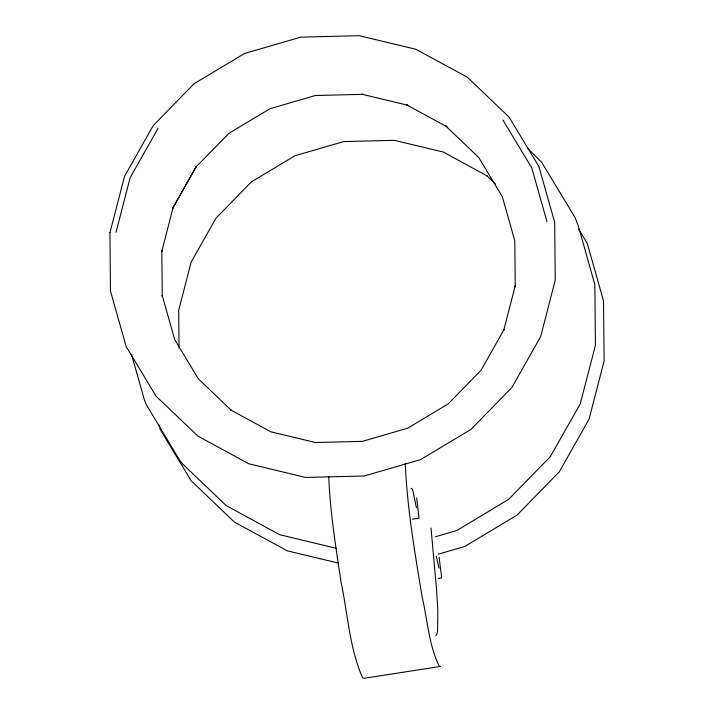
<?xml version="1.0" encoding="UTF-8"?>
<svg xmlns="http://www.w3.org/2000/svg" width="714" height="714" viewBox="0 0 714 714"><rect width="100%" height="100%" fill="white"/><g stroke="black" fill="none" stroke-linecap="round" stroke-linejoin="round"><path stroke-width="1.07" d="M431.006 528.012L436.486 588.595L437.852 610.657L437.557 631.158L436.843 634.371L435.817 635.71M161.739 251.399L161.801 250.302L162.274 296.399L162.212 295.444L174.698 339.578L198.349 378.831L231.55 410.55L230.167 409.693L270.874 431.818L316.123 442.68L315.276 442.528L362.319 441.377L407.64 428.213L448.142 403.937L481.075 370.209L504.182 329.315L503.736 330.243L515.365 285.288L515.267 286.787L514.794 240.797L502.308 196.671L478.657 157.41L445.456 125.7L447.151 126.905M116.007 232.345L130.135 177.75L157.999 128.431M161.641 251.944L173.306 206.855L172.815 208.06L196.163 166.728L173.02 207.676M550.324 456.648L580.196 404.008L595.44 345.281L594.842 284.565L578.349 226.124L575.065 217.52L541.658 162.292L527.53 148.146M196.029 166.987L229.033 133.223L269.892 108.76L315.302 95.506L362.926 94.337L361.837 94.221L407.828 105.253L406.418 104.762L446.188 126.378M435.379 536.767L456.764 530.556L508.502 499.479M508.368 499.63L550.628 456.326M438.289 554.171L464.805 546.469L516.936 515.222L559.312 471.811L589.05 419.18L604.133 360.927L603.509 300.826L587.238 243.322L578.679 229.105M412.406 519.194L418.975 518.177L416.681 497.935M438.217 578.438L441.493 577.929L441.6 577.028L439.101 557.259M336.348 548.334L279.477 534.634L226.124 505.539L182.9 464.261L179.482 459.932L146.245 404.57L144.514 400.304L131.519 354.394M338.454 563.105L287.269 550.824L234.379 522.05L191.111 480.718L160.293 429.56L158.874 424.776M410.943 488.287L412.281 489.036L412.978 491.08L416.405 507.788M495.543 184.025L486.734 175.608L487.064 175.903L443.421 152.091L394.387 140.328L343.773 141.568L295.007 155.732L251.426 181.847L216.003 218.145L191.138 262.136L178.67 310.429L179.053 348.209M436.254 556.161L438.994 568.067M502.888 119.979L531.76 167.906L547.004 221.777M405.302 463.466C407.123 508.288 414.87 552.636 422.108 596.842C427.534 619.707 428.641 644.537 439.092 665.805L440.6 666.43L364.015 678.3L362.516 677.675C349.432 647.857 347.789 613.96 341.069 582.285C335.875 547.147 330.046 511.938 328.761 476.39M109.947 232.675L110.465 291.044L126.2 346.638L156 396.1L197.823 436.049L248.838 463.779L305.654 477.434L364.176 475.997L420.555 459.62L470.945 429.426L511.911 387.461L540.659 336.589L555.26 280.138L554.662 222.197L538.927 166.603L509.136 117.141L467.304 77.183L415.932 49.293L359.294 35.7L300.826 37.137L244.491 53.496L194.154 83.663L153.224 125.593L124.504 176.412L109.947 232.675"/></g></svg>
